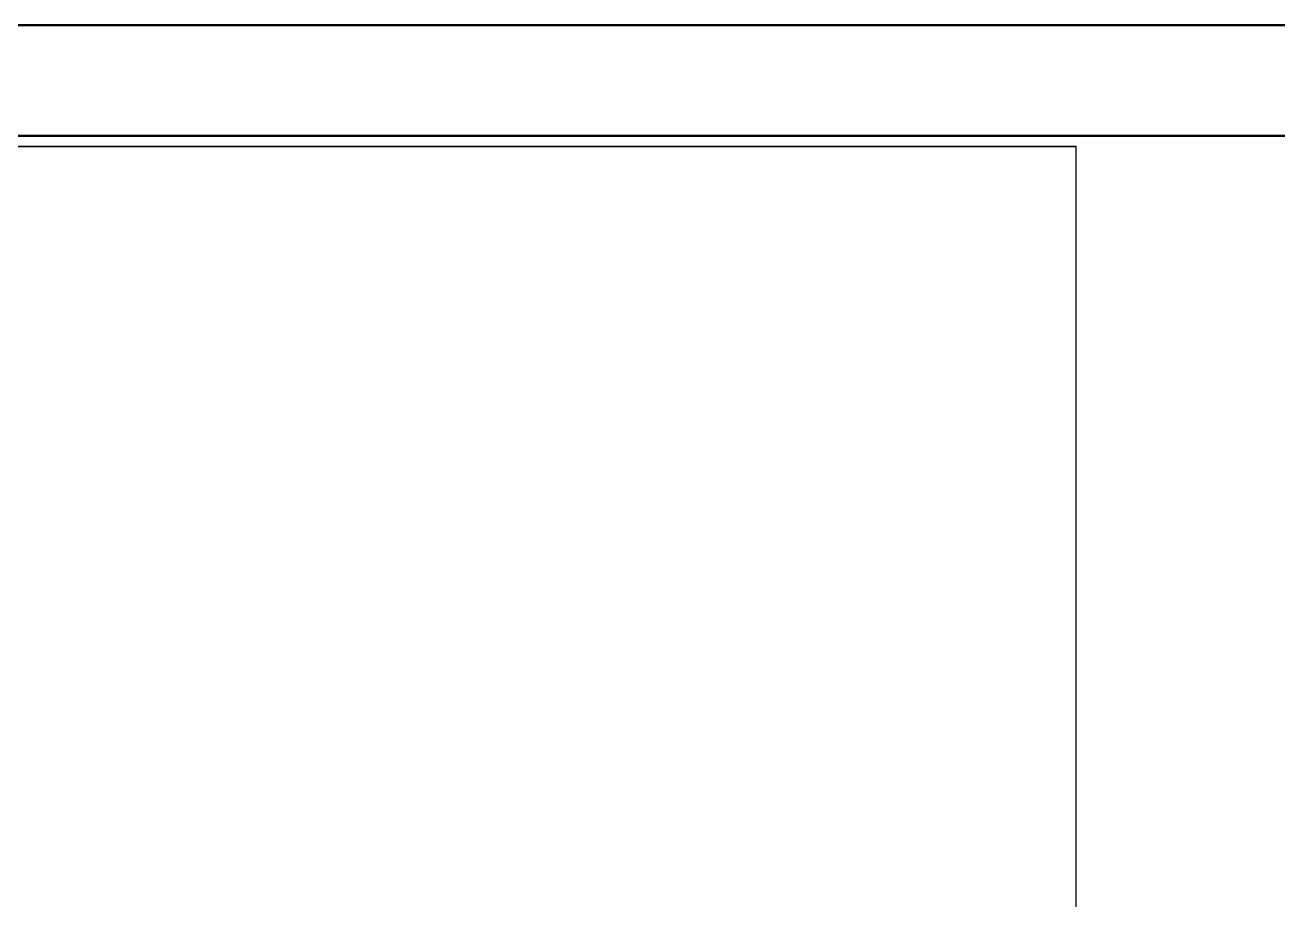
# Model space of a CAD drawing. Header units: millimetres. Extents: x 3520 to 8864, y 403 to 1747.
# Drawn here: x 7354.65 to 7366.07, y 1220.17 to 1228.14 of the extents above; entities that cross this region are included whole.
import ezdxf

# ---------------------------------------------------------------- set-up
doc = ezdxf.new("R2010")
doc.units = ezdxf.units.MM
doc.layers.add('main', color=5, linetype='Continuous', lineweight=50)
doc.layers.add('text', color=250, linetype='Continuous')

msp = doc.modelspace()

# ---------------------------------------------------------------- linework, layer by layer
at = {"layer": 'main', "color": 0, "linetype": 'Continuous'}
for p, q in [((7317.534, 1228.144, 1518.358), (7380.534, 1228.144, 1518.358)), ((7380.534, 1227.136, 1518.358), (7317.534, 1227.136, 1518.358))]:
    msp.add_line(p, q, dxfattribs=at)
at = {"layer": 'text', "color": 0, "linetype": 'Continuous'}
for p, q in [((7348.834, 1227.039, 1518.358), (7364.234, 1227.039, 1518.358)), ((7364.234, 1227.039, 1518.358), (7348.834, 1227.039, 1518.358)), ((7364.234, 1188.018, 1518.358), (7364.234, 1227.039, 1518.358))]:
    msp.add_line(p, q, dxfattribs=at)

doc.saveas('drawing.dxf')
